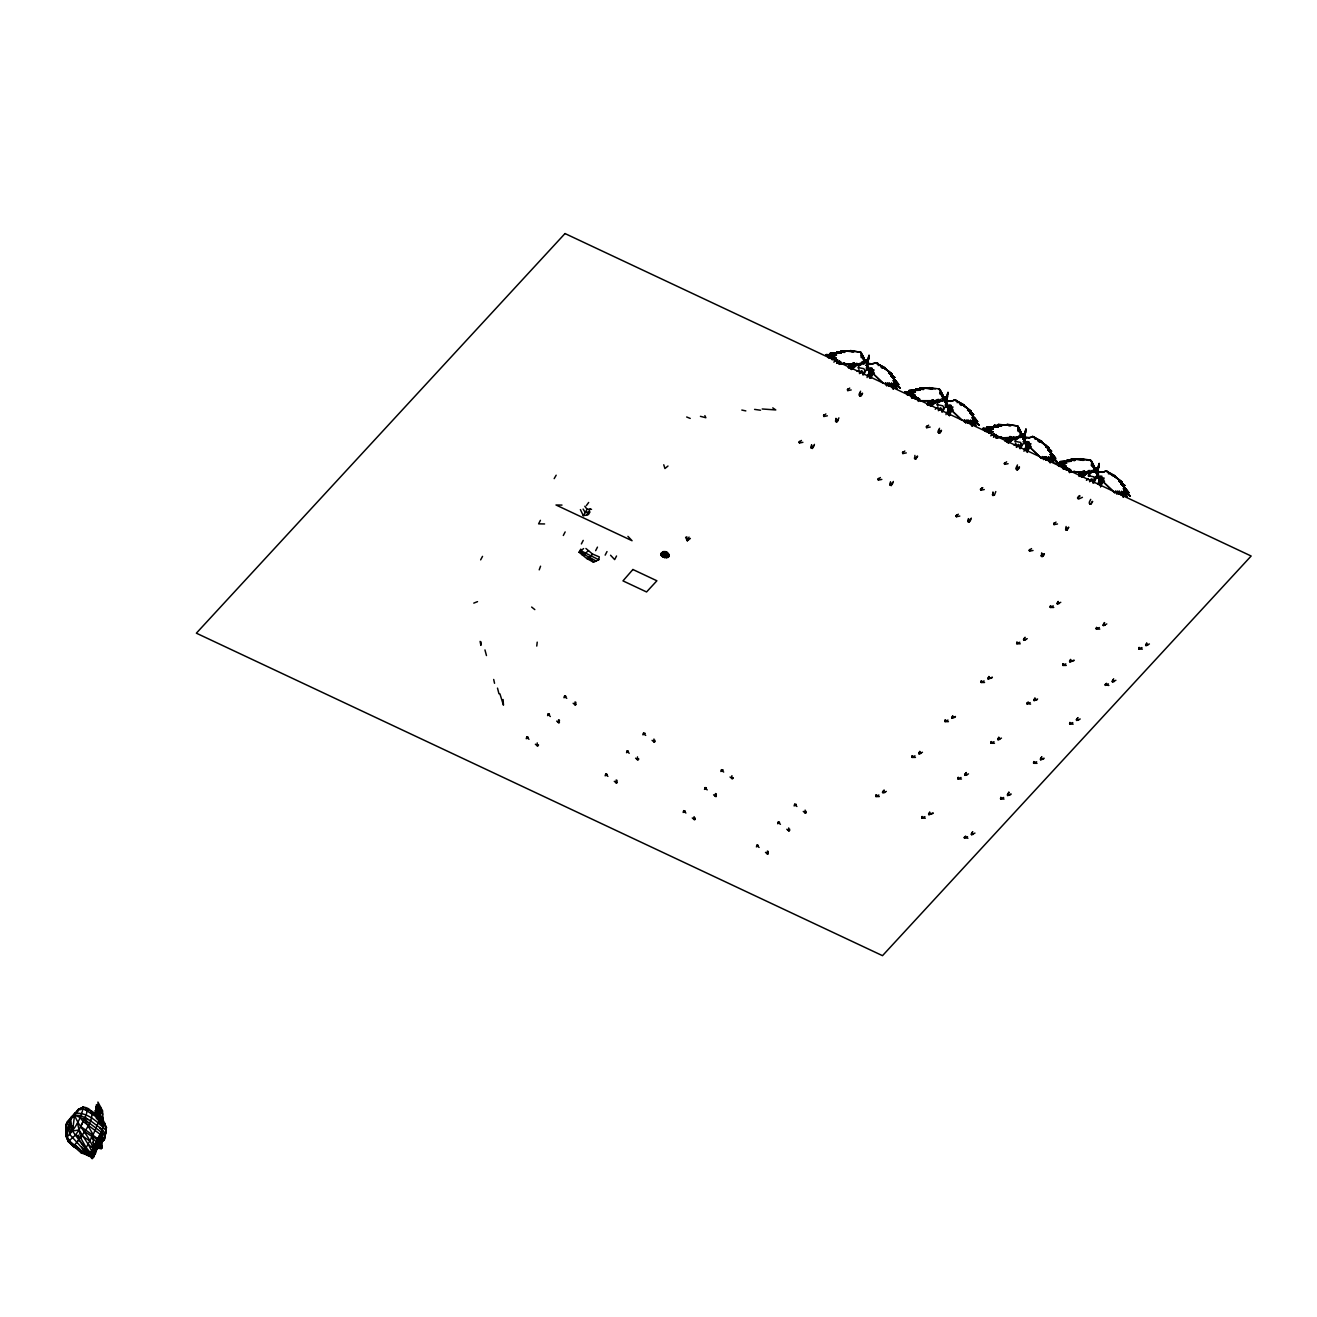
<?xml version="1.0" encoding="UTF-8"?>
<svg xmlns="http://www.w3.org/2000/svg" width="1317" height="1317" viewBox="0 0 1317 1317"><rect width="100%" height="100%" fill="white"/><g stroke="black" fill="none" stroke-linecap="round" stroke-linejoin="round"><path stroke-width="1.5" d="M665.25 551.609C662.369 550.292 659.504 556.202 661.71 554.605C664.986 549.963 671.736 558.26 666.418 551.889M1120.915 494.879L1119.154 491.225L1119.006 494.254L1117.392 491.29L1117.705 493.282L1116.322 492.805L1117.787 493.381L1117.442 491.356L1118.989 494.287L1119.154 491.225L1123.368 497.085L1121.541 491.422L1126.99 496.624L1123.631 491.192L1130.299 496.246L1128.142 493.546M850.008 367.904C852 364.743 847.621 364.002 850.058 364.365M928.929 405.01C930.938 401.833 926.542 401.109 928.979 401.471M1006.912 441.656C1008.904 438.479 1004.525 437.754 1006.962 438.117M1080.138 476.063C1082.13 472.902 1077.734 472.161 1080.17 472.523M86.296 1153.725L81.292 1151.634L81.275 1152.918L88.338 1155.519L91.499 1156.03L93.606 1153.741L93.161 1134.661L99.236 1120.454M849.63 367.706L849.679 364.183M928.551 404.796L928.617 401.273M1006.534 441.442L1006.583 437.919M1079.742 475.865L1079.808 472.342M665.842 551.658C666.221 553.601 658.961 554.161 662.928 552.235M661.348 555.198L662.698 556.893L665.283 552.383L668.987 554.622L668.065 557.354L666.649 552.037M835.801 420.913L837.497 421.522L838.88 417.851M849.037 367.756L849.119 364.216M914.722 458.02L915.743 459.024L917.653 456.275M927.975 404.846L928.057 401.306M992.705 494.665L994.401 495.258L995.784 491.587M1005.941 441.491L1006.023 437.952M1079.166 475.898L1079.249 472.375M1089.768 503.209L1090.789 504.23L1092.715 501.481M94.808 1149.05L97.096 1149.181L97.129 1146.597L100.997 1145.889L101.936 1139.962L100.635 1138.793L101.228 1147.206L100.388 1148.111L96.042 1147.337M802.909 442.314L799.468 442.973L799.6 441.244M827.372 415.81L823.915 416.468L824.047 414.74M851.21 389.947L847.769 390.606L847.901 388.877M881.83 479.421L878.39 480.079L878.521 478.351M906.294 452.9L902.853 453.558L902.985 451.83M930.148 427.054L926.691 427.696L926.822 425.984M959.813 516.066L956.372 516.725L956.504 514.996M984.276 489.545L980.819 490.204L981.725 487.916M1008.114 463.699L1004.673 464.341L1004.805 462.629M1033.038 550.473L1029.581 551.132L1029.713 549.403M1057.485 523.968L1054.044 524.61L1054.176 522.898M1082.426 497.332L1078.771 498.995L1078.03 497.036M666.139 551.741L665.842 557.272L664.641 557.535L665.793 552.58L667.752 556.63L666.567 557.815L666.435 552.432L668.657 554.013L668.46 556.548M664.525 552.218C661.842 553.584 667.867 555.56 667.357 552.992M849.778 365.978L849.037 368.283L849.169 365.813L850.436 368.842M943.202 398.327L942.791 400.714L919.694 400.714L942.774 400.714C944.931 396.565 939.169 394.787 940.503 390.326L939.103 388.976L929.292 387.626M1021.169 434.972L1020.757 437.359L1001.463 437.82L1001.43 436.783L996.195 438.1L997.611 435.795L995.389 436.651L997.611 435.795L996.804 436.948M1080.088 476.145C1080.813 474.795 1078.31 472.935 1079.282 474.811M92.585 1142.333L95.203 1144.44L96.701 1148.473L96.437 1150.251L94.149 1151.601L94.709 1153.84L92.552 1154.877L86.181 1152.474L69.554 1134.283L70.986 1117.656L78.131 1111.12M93.474 1136.801L97.343 1140.028L98.067 1143.979L95.005 1149.511L95.647 1152.836L93.194 1157.429L92.371 1155.075L88.865 1154.943L82.329 1151.47M927.975 405.373L928.09 402.903L930.642 404.994M1006.073 439.549L1006.501 441.59L1006.073 439.549L1004.904 441.228M1079.166 476.441L1079.298 473.972M667.851 554.457L668.098 553.403L666.435 552.547M96.569 1107.054L104.767 1123.401L100.29 1134.398L99.779 1143.288L102.199 1147.617L101.211 1148.704L98.726 1148.358L97.129 1146.597L101.705 1148.161L101.08 1142.251L103.138 1139.88M481.084 641.939L480.886 645.363L480.096 641.379M858.388 367.064L858.322 368.233L859.112 367.361M937.309 404.154L937.243 405.34L938.033 404.451M1015.292 440.8L1015.226 441.985L1016 441.096M1088.451 476.392L1088.517 475.223M859.458 373.633L860.182 371.164M938.379 410.723L939.103 408.254M1016.362 447.368L1017.086 444.899M1089.587 481.775L1090.311 479.306M1016.395 438.413L1016.477 437.162L1015.786 438.775L1012.526 438.676M666.83 557.371L663.603 557.289L665.529 552.498M662.632 552.103C660.13 555.395 669.234 557.996 668.032 553.831M92.141 1158.581L91.499 1156.03L87.893 1155.486L87.976 1154.416L92.141 1158.581L94.248 1156.293C94.314 1139.863 79.596 1129.377 74.592 1115.12L78.296 1109.457L83.333 1107.07C81.193 1118.38 74.773 1129.328 66.574 1137.509L68.286 1141.559L81.275 1152.918L86.198 1147.584L93.161 1134.661L84.173 1119.252L74.592 1115.12L65.85 1124.619L65.883 1135.534L73.439 1146.514C78.921 1139.024 105.64 1109.688 82.642 1106.971M799.468 442.973L799.123 441.821M823.915 416.468L823.586 415.299M847.769 390.606L847.44 389.437M878.39 480.079L878.06 478.911M902.853 453.558L902.524 452.389M926.691 427.696L926.361 426.543M956.372 516.725L956.027 515.556M980.819 490.204L980.49 489.035M1004.673 464.341L1004.344 463.189M1029.581 551.132L1029.252 549.963M1054.044 524.61L1053.715 523.458M1077.899 498.764L1077.569 497.596M860.462 365.089L862.042 362.093L860.462 365.089L860.61 363.229M940.98 399.183L939.383 402.179L939.548 400.319M1018.946 435.828L1017.366 438.824L1017.514 436.964M1092.172 470.251L1090.591 473.247L1090.739 471.371M867.919 362.652L869.055 355.31L867.936 358.603M946.857 395.693L947.993 392.4L947.911 394.458C945.013 402.953 950.15 392.631 946.034 397.388M1024.824 432.355L1025.959 429.046L1024.725 434.791L1024 434.034M1098.032 470.795L1099.185 463.469L1098.049 466.761M100.816 1138.892L100.997 1145.889L102.627 1129.756L90.017 1120.388L80.798 1115.631L74.592 1115.12L72.534 1131.056L85.161 1148.704L90.066 1153.626L92.717 1154.696L95.647 1152.836L92.486 1149.511L93.293 1148.638L88.14 1144.226L79.036 1129.904L86.247 1114.857L87.531 1108.815L84.683 1109.655M1079.726 476.013L1079.907 474.136M664.097 553.107L664.789 551.741M946.841 399.742L946.66 397.882M1024.824 436.388L1025.959 429.046M814.416 444.372L812.359 448.438L810.91 447.566L811.519 444.85M893.338 481.462L891.28 485.529L889.848 484.656L890.44 481.94M971.32 518.108L969.246 522.174L967.814 521.302L968.423 518.585M947.993 392.4L946.66 397.866M99.433 1135.32L95.795 1143.288L97.557 1147.881L94.939 1150.712L97.705 1148.523L97.738 1144.983L96.487 1141.855L92.634 1138.612M872.99 370.867L871.475 373.913L871.689 372.859M951.928 407.957L950.397 411.003L950.611 409.966M1029.894 444.603L1028.363 447.648L1028.577 446.611M1103.119 479.009L1101.588 482.071L1101.802 481.018M536.76 646.071L537.221 642.136M940.519 392.318L942.676 396.582L942.791 400.714L943.416 397.8M667.34 553.173L664.394 552.004L661.118 553.782M867.244 362.257L867.541 360.595L866.323 360.249L867.277 360.512M1024.149 435.993L1024.445 434.347M870.257 373.929L868.183 369.04M949.195 411.019L947.121 406.13M1100.386 482.088L1098.312 477.182L1100.584 480.178M859.573 364.118L858.355 367.278M1016.016 438.314L1015.259 441.014M99.713 1127.961L105.162 1132.916L105.195 1136.67L100.454 1142.926L104.455 1139.435L106.2 1130.612L104.767 1123.401L96.421 1118.067L95.762 1106.543L102.528 1110.857L103.384 1125.87L96.421 1118.067M871.113 371.789L872.364 370.966L870.916 377.765L868.38 375.312L868.874 376.349C871.574 381.798 872.249 372.727 873.994 369.896L869.171 371.871L867.952 375.822M949.442 415.695L952.915 406.986L948.092 408.961C948.833 414.246 946.33 410.575 946.001 414.657M1100.65 486.763L1104.107 478.038L1099.283 480.03L1098.082 483.981M96.635 1147.074L97.705 1148.523L98.067 1143.979L100.553 1146.366L97.656 1146.02L95.384 1148.21L97.096 1149.181M872.216 372.695L872.15 371.048M951.154 409.785L951.088 408.155M1029.12 446.43L1029.054 444.8M1102.51 481.429L1102.28 479.207M103.17 1138.612L104.85 1136.785L106.463 1127.467L103.961 1122.989L106.463 1127.467M668.131 553.831L666.451 552.366M866.833 363.64L868.792 358.504L866.602 363.805M945.03 401.718L946.989 397.421L945.804 401.158M946.215 400.039L945.606 401.175L946.528 399.117M1023.77 437.82L1025.696 432.256L1022.996 438.363M1097.489 470.63L1098.921 466.662L1096.221 472.787M870.29 374.686L870.619 367.756M949.211 411.777L949.557 404.846M1027.194 448.422L1027.523 441.491M1100.419 482.829L1100.749 475.914M867.08 377.551L867.59 375.345L868.858 375.197L869.171 371.871L870.603 373.155M947.483 412.912L948.092 408.961L949.541 410.262M1024.856 449.574L1026.075 445.607L1030.898 443.631L1027.704 451.78M1097.654 483.783L1098.971 483.355L1099.283 480.03L1100.732 481.314M580.781 549.14L579.068 552.284L586.789 558.507L593.506 562.244L598.774 559.741L599.268 556.893L592.452 554.013L585.917 548.481M869.352 373.501L870.981 370.95M948.289 410.591L949.903 408.04M1026.338 444.8L1026.256 447.237L1027.886 444.685M1099.481 481.643L1101.094 479.108M861.4 357.763L862.026 354.372L864.973 360.66L862.026 354.372L861.845 356.133L861.351 355.294L860.989 352.314L850.37 350.52M940.503 390.326L940.042 394.112L940.947 391.462L943.894 397.75L940.947 391.462L940.239 393.339L943.17 397.964M996.212 438.067L1001.463 436.75L1001.48 437.804L1020.774 437.359L1021.136 434.61L1018.222 429.984L1018.93 428.107L1021.877 434.412L1018.93 428.107L1018.304 431.499M1091.233 465.164L1092.155 462.514L1095.086 468.819L1092.155 462.514L1091.53 465.922M1089.85 473.215L1089.686 474.087L1089.686 471.585L1088.994 473.182L1085.751 473.099M867.623 362.224L869.055 355.31M1097.95 469.198L1099.185 463.469M811.832 445.212L811.387 448.323M836.015 419.975L836.295 418.707M860.149 392.845L859.705 395.94L861.351 395.66L862.586 393.339M890.769 482.318L890.325 485.413M939.07 429.951L938.626 433.046L940.272 432.75L941.507 430.429M968.736 518.964L968.291 522.059M992.919 493.727L993.199 492.443M1017.053 466.597L1016.609 469.692L1018.255 469.395L1019.49 467.074M1041.961 553.37L1041.517 556.465L1043.163 556.186L1044.397 553.848M813.462 446.891L813.741 445.607M837.925 420.386L838.205 419.086M861.779 394.524L862.059 393.24M892.399 483.998L892.679 482.697M916.846 457.476L917.126 456.176M940.7 431.63L940.98 430.33M970.366 520.643L970.645 519.342M1018.683 468.276L1018.963 466.975M1043.591 555.05L1043.871 553.766M1068.054 528.545L1068.334 527.244M1091.892 502.682L1092.172 501.382M105.442 1134.052L106.2 1130.612C98.084 1122.38 87.613 1112.009 75.02 1113.293L65.85 1124.619L66.574 1137.509L70.229 1119.878L72.534 1131.056L79.036 1129.904L75.53 1135.024L68.286 1141.559L65.883 1135.534L70.525 1123.681M1023.951 436.536L1023.967 434.511M668.624 554.49L668.657 555.774L666.106 551.988M668.427 556.877L665.743 557.568M1066.144 528.133L1065.98 529.961L1066.935 530.076L1068.861 527.343M812.622 446.726L812.359 448.438M837.069 420.222L836.805 421.917M860.923 394.359L860.659 396.071M891.543 483.833L891.28 485.529M916.006 457.312L915.743 459.024M939.844 431.466L939.581 433.161M969.51 520.478L969.246 522.174M1017.827 468.111L1017.564 469.807M1042.735 554.885L1042.471 556.597M1067.198 528.38L1066.935 530.076M864.89 370.867L862.701 374.851M943.828 407.957L941.639 411.941M1021.794 444.603L1019.605 448.587M1095.02 479.009L1092.83 482.993M535.361 744.22L537.78 746.097L538.538 744.945M556.679 721.107L559.099 722.984L559.429 720.103M573.142 703.278L575.545 705.155L575.875 702.274M614.282 781.31L616.702 783.187L617.031 780.322M635.617 758.197L638.021 760.074L638.794 758.921M652.063 740.368L654.483 742.245L654.944 740.319M692.265 817.972L694.685 819.849L695.129 817.923M713.584 794.842L716.004 796.719L716.333 793.855M730.046 777.014L732.45 778.89L733.223 777.721M871.344 375.065L871.805 373.238M765.49 852.379L767.893 854.256L768.223 851.375M786.809 829.266L789.229 831.142L789.69 829.216M803.255 811.42L805.675 813.297L806.136 811.387M950.265 412.155L950.726 410.328M1028.709 446.99L1027.869 450.002M1101.473 483.224L1101.917 481.396M870.669 377.781L867.59 375.345M949.294 415.629L946.511 412.435M1027.359 452.439L1024.494 449.081L1023.967 451.303M1097.703 483.487L1101.045 485.907L1098.51 483.471L1099.004 484.508M668.41 555.066L666.682 552.317M101.574 1142.777L105.195 1136.67L102.924 1133.328L84.173 1119.252L87.087 1121.738M966.892 775.104L964.637 774.676L966.316 772.503M1015.786 438.775L1016.477 437.162M668.065 557.354L669.02 556.054L665.381 552.3M946.561 399.314C947.73 397.734 944.174 396.516 946.199 397.602M1024.527 435.976C1025.696 434.38 1022.157 433.161 1024.182 434.248M1097.752 470.383C1098.921 468.803 1095.365 467.568 1097.407 468.654M68.912 1139.337L68.286 1141.559L73.439 1146.514M938.725 399.265L937.276 404.368M1089.933 470.334L1088.468 475.421M861.581 353.219C860.133 357.5 866.207 359.574 863.87 363.607L844.559 364.085L844.526 363.048L839.308 364.332L840.707 362.06L838.468 362.949L840.773 362.043L839.9 363.212M1018.485 428.963L1021.399 434.445L1020.774 437.359L1020.659 433.227L1018.749 430.708L1017.893 426.05L1007.275 424.272M1080.483 458.678L1090.311 460.028L1091.711 461.378C1090.246 465.658 1096.32 467.733 1093.983 471.766L1074.688 472.227L1074.639 471.19L1069.42 472.49L1070.836 470.218L1068.614 471.058L1070.836 470.218L1069.42 472.523M1024.214 435.367L1023.589 437.82L1024.149 436.404M1096.814 472.227L1097.028 468.671M665.694 552.975L662.286 553.14M1096.995 472.227L1097.818 470.284M526.257 738.738L527.919 737.026M547.576 715.625L549.238 713.913M564.038 697.796L565.684 696.067M605.178 775.845L606.841 774.116M626.513 752.715L628.16 751.003M642.959 734.886L644.935 733.174M683.161 812.49L684.807 810.762M704.48 789.377L706.142 787.648M720.942 771.532L722.918 769.819M756.386 846.897L758.032 845.185M777.705 823.784L779.368 822.071M794.151 805.955L796.143 804.243M869.648 376.119L869.994 375.032M948.569 413.209L948.915 412.122M1099.761 484.277L1100.502 481.298L1099.432 480.804M1021.58 444.685L1021.301 445.706L1022.338 445.146M1094.806 479.108L1094.526 480.112L1095.563 479.553M850.453 367.278L854.338 363.097L855.82 365.863L851.391 369.55M929.374 404.368L933.259 400.187L934.741 402.969L931.201 406.146M1007.357 441.014L1011.242 436.832L1012.724 439.615L1008.295 443.286M1080.582 475.437L1084.467 471.256L1085.932 474.021L1082.393 477.198M866.915 362.801L867.31 361.632M864.364 373.567L864.94 371.937M943.285 410.657L943.861 409.027M1021.268 447.303L1021.844 445.673M1094.493 481.726L1095.053 480.096M665.003 551.658L661.002 554.556L661.513 552.86M848 367.476L849.169 365.813M926.938 404.566L928.09 402.903M526.438 737.899L526.932 736.845M547.773 714.785L548.251 713.732M564.219 696.94L564.697 695.886M605.359 774.989L605.853 773.935M626.694 751.875L627.172 750.822M643.14 734.046L643.634 732.993M683.342 811.634L683.819 810.581M704.661 788.521L705.155 787.467M721.123 770.692L721.601 769.638M756.567 846.057L757.045 845.004M777.886 822.927L778.38 821.874M794.332 805.099L794.826 804.045M946.479 397.685L945.54 400.911L944.816 400.368L945.474 401.241M539.213 569.849L540.563 566.195M662.171 553.354L665.546 551.609M667.126 553.305L664.723 553.519L664.657 551.872M667.192 553.881L666.912 552.416L667.768 554.556M668.674 555.033C665.974 559.791 656.87 551.099 665.76 551.872M669.052 555.231L668.756 556.696M864.907 361.714L866.224 359.623L867.179 361.517M947.45 401.191L943.943 398.722L945.145 396.73L946.116 398.607M1021.794 435.45L1023.638 433.787M1095.02 469.873L1096.337 467.782L1097.308 469.675M664.608 557.601L662.731 556.4M868.644 363.393L866.339 365.204L868.611 369.353L882.917 383.049L868.611 369.386L866.339 365.221L868.644 363.393L872.595 363.969M961.854 420.09L947.532 406.476L945.26 402.327C947.812 398.87 951.533 402.558 954.71 399.742L963.962 404.747M1025.548 437.129L1023.243 438.956L1025.515 443.105L1041.582 458.481L1025.499 443.121L1023.243 438.973C1025.778 435.515 1029.515 439.203 1032.693 436.388L1041.945 441.393M1098.773 471.535L1096.468 473.363L1098.74 477.511L1114.791 492.904L1098.724 477.544L1096.468 473.379C1099.004 469.889 1102.757 473.708 1105.918 470.795L1115.17 475.799M666.106 553.568L665.151 553.14M1100.485 486.697L1100.979 485.479M102.924 1133.328L93.408 1150.63M90.066 1153.626L91.927 1153.231L93.194 1157.429L95.285 1152.21L93.606 1147.453L95.795 1143.288M882.522 792.39L883.674 790.529M918.64 753.225L919.842 751.563M955.072 717.255L951.993 718.193L952.817 715.806L951.631 717.469M928.551 814.021L929.736 812.359M987.75 678.304L988.952 676.642M964.637 774.676L965.822 773.013M1023.441 639.618L1025.087 637.263M997.66 739.1L998.846 737.438M1056.958 603.285L1058.144 601.622M971.156 834.04L972.786 831.685M1033.779 699.936L1034.932 698.092M1007.275 794.875L1008.904 792.011M1069.47 661.249L1070.655 659.587M1040.265 759.119L1041.895 756.765M1102.987 624.917L1104.617 622.562M1076.384 719.955L1077.536 718.111M1112.075 681.268L1113.705 678.913M1145.576 644.935L1146.778 643.289M73.373 1116.734L74.789 1113.26M97.738 1141.707L98.923 1144.193L102.314 1134.447L101.096 1132.818M664.887 552.597L661.941 556.367L661.315 555.593M835.966 418.329L835.851 421.802M914.903 455.435L914.772 458.892M992.87 492.081L992.755 495.538M1041.632 553.008L1041.517 556.465M1066.095 526.487L1065.98 529.961M69.554 1134.283L73.093 1125.936M77.176 1142.465L77.769 1141.049M95.384 1148.21L97.738 1144.983M96.487 1149.84L95.334 1150.021L96.981 1147.551L95.927 1146.942M93.194 1157.429L94.709 1153.84M665.036 552.218L663.488 551.955L663.142 553.107M893.502 383.049L896.877 388.433L891.444 383.214L893.239 388.927L889.057 383.066L888.876 386.128L887.263 383.132L887.592 385.124L886.209 384.663L887.592 385.124M972.423 420.139L975.815 425.539L970.366 420.304L972.144 426.099L967.979 420.156L967.797 423.218L966.25 420.304L966.513 422.214L965.789 422.856L964.373 419.925L964.456 421.983M1050.39 456.834L1053.765 462.201L1048.316 456.999L1050.143 462.662L1045.928 456.818L1045.78 459.863L1044.216 456.95L1044.562 458.958L1043.113 458.398L1044.48 458.859L1044.167 456.867L1045.78 459.831L1045.961 456.818L1050.126 462.744L1048.348 456.95L1053.765 462.201L1050.406 456.785L1057.074 461.839L1050.143 454.332L1055.559 458.234L1047.953 449.426L1051.493 451.056L1045.747 446.661L1051.493 451.056L1047.789 449.624L1052.25 454.266M864.495 360.71L863.853 363.624L844.576 364.068L844.559 363.015L839.291 364.365M1094.625 468.868L1093.983 471.782L1070.869 471.815M949.59 414.871L947.318 412.419L949.837 414.855L951.302 408.072L950.034 408.879M1027.573 451.517L1025.284 449.064L1027.82 451.501L1029.268 444.718L1028.017 445.525M853.054 364.183C855.309 367.953 854.717 364.513 858.882 365.039L859.573 363.426M934.56 402.031L937.803 402.129L938.494 400.516M80.008 1117.491L83.152 1121.491L100.29 1134.398L97.343 1140.028M863.639 374.291L864.331 372.777M942.577 411.398L943.252 409.867M1020.543 448.043L1021.235 446.512M1093.768 482.45L1094.46 480.919M799.123 442.298L801.427 440.454M823.569 415.777L825.874 413.933M847.424 389.931L849.728 388.087M866.767 363.278L867.459 364.332L867.705 363.443M878.044 479.388L880.349 477.544M902.507 452.883L904.812 451.023M926.345 427.021L928.65 425.177M956.027 516.034L958.332 514.19M980.474 489.529L982.778 487.669M1004.328 463.666L1006.632 461.823M1029.236 550.457L1031.54 548.596M1053.699 523.936L1056.004 522.092M1077.553 498.089L1079.858 496.229M895.659 382.687L893.222 380.613L898.638 384.531L890.901 375.888L894.605 377.353L888.563 372.991L892.152 374.11L883.674 367.492L892.169 374.094L888.745 372.662L894.589 377.32L891.049 375.674L898.655 384.498L893.239 380.58L900.169 388.087L893.486 383.082L896.877 388.466L891.411 383.263L893.222 388.992L889.024 383.066L888.876 386.095L887.312 383.198L887.658 385.223L886.209 384.63L887.658 385.223M974.596 419.777L972.16 417.719L977.56 421.621L969.822 412.978L973.526 414.46L967.501 410.097L971.073 411.2L962.595 404.599L971.09 411.184L967.666 409.752L973.526 414.411L969.987 412.781L977.576 421.605L972.176 417.687L979.107 425.193L972.407 420.189L975.798 425.556L970.333 420.353L972.176 426.017L967.962 420.156L967.814 423.185L966.201 420.222L965.723 422.806M689.054 537.073L687.309 540.793L685.597 537.27M83.152 1121.491L80.732 1126.529L98.248 1139.057L99.779 1143.288L98.923 1144.193M1101.045 485.907L1102.494 479.125L1101.242 479.931M664.624 552.218L661.299 554.078L661.315 555.313M668.954 555.412L668.328 553.947M668.345 557.075L667.538 557.552M540.431 520.314L538.587 523.853L544.596 523.952M563.314 535.476L565.158 531.92M581.373 543.937L583.217 540.398M595.646 550.671L597.474 547.115M605.162 555.132L607.005 551.576M616.537 555.988L614.66 559.61L610.545 555.231M918.229 401.422L919.645 399.15L917.406 400.006L919.645 399.15L918.822 400.302M943.219 398.327L944.19 397.553M1021.202 434.972L1022.157 434.198M867.162 363.13L867.689 362.142M1018.025 430.758L1018.485 426.971M1094.361 469.017L1091.908 465.345L1091.711 461.378M480.639 559.857L482.532 556.367M537.023 745.751L537.237 742.903M558.359 722.638L558.573 719.773M574.805 704.793L575.019 701.945M615.961 782.841L616.175 779.993M637.28 759.728L637.494 756.88M653.726 741.899L653.956 739.035M864.528 363.607L864.989 362.751M693.927 819.487L694.141 816.639M715.246 796.373L715.477 793.525M731.709 778.545L731.923 775.68M943.449 400.697L943.91 399.858M767.153 853.91L767.367 851.045M788.471 830.78L788.702 827.932M804.934 812.951L805.148 810.103M1021.416 437.359L1021.893 436.503M1094.641 471.766L1095.102 470.91M1021.136 445.887L1020.691 442.43L1016.345 441.574M1094.361 480.31L1093.917 476.836L1089.571 475.98M81.292 1151.634L88.338 1155.519L93.293 1148.638M85.161 1148.704L85.621 1147.914L83.745 1150.251L81.753 1147.189M939.383 402.179L940.618 400.055M1017.366 438.824L1018.601 436.701M1090.591 473.247L1091.826 471.124M554.177 478.631L556.169 475.207M580.385 509.597L583.299 515.655L586.575 515.128L590.148 509.103L591.531 509.333M583.299 515.655L587.086 509.284L590.148 509.103M860.577 391.215L859.161 394.063L859.705 395.94M939.515 428.305L938.083 431.153L938.626 433.046M1017.481 464.95L1016.066 467.798L1016.609 469.692M1090.706 499.373L1089.291 502.221L1089.834 504.098M1085.735 473.379C1085.29 477.445 1083.134 470.021 1082.986 473.297M868.594 363.673C872.298 366.422 876.381 359.887 878.916 364.611L885.04 367.657M952.866 400.895L954.71 399.742M1025.499 437.425L1029.334 437.935L1032.693 436.388M1104.058 471.947L1105.918 470.795M592.452 554.013L590.773 556.597L586.789 558.507L591.827 559.495L593.506 562.244M884.168 790.035L882.489 792.192L884.744 792.636M1008.904 792.538L1007.637 795.6L1010.699 794.661M1078.03 717.6L1076.351 719.773L1078.59 720.201M850.519 366.636L853.153 362.652M929.44 403.726L932.074 399.742M1007.423 440.388L1010.057 436.388M1080.648 474.795L1083.282 470.795M1085.85 473.544C1089.389 473.379 1089.044 473.346 1089.702 472.26M870.981 376.267L869.566 377.847L871.36 376.81M949.903 413.357L948.503 414.954L950.281 413.9M878.209 365.599L879.624 364.661M957.13 402.689L958.562 401.751M1035.113 439.335L1036.528 438.413M1108.321 473.758L1109.754 472.819M586.345 505.646L588.683 502.452M858.882 365.039L855.622 364.941M919.793 751.381L919.003 753.95L920.863 753.472M988.919 676.461L988.112 679.029L992.096 677.794M1024.593 637.774L1023.803 640.342L1025.663 639.864M1058.111 601.441L1057.321 604.009L1059.164 603.532M929.703 812.161L928.913 814.746L932.897 813.511M998.813 737.24L998.023 739.825L999.866 739.347M1070.622 659.405L1069.832 661.974L1073.816 660.739M1104.14 623.073L1103.333 625.641L1105.193 625.163M972.308 832.196L971.518 834.764L973.362 834.287M1041.418 757.275L1040.628 759.843L1043.69 758.905M1113.227 679.424L1112.437 681.992L1114.281 681.515M1146.728 643.091L1145.938 645.659L1147.798 645.182M96.24 1149.297L97.573 1147.601L94.264 1151.107M579.068 552.284L583.612 548.563M850.881 367.295L851.852 366.077M1007.785 441.047L1008.756 439.812M935.218 409.241L936.815 407.677M1086.41 480.31L1088.007 478.746M83.333 1107.07L78.296 1109.457L66.969 1122.018L69.11 1127.154M1034.964 698.273L1034.141 700.66L1037.203 699.722M944.47 397.471L945.194 398.672M1095.662 468.523L1096.188 469.115M876.118 794.826L875.986 796.555L879.328 796.571M912.237 755.678L912.105 757.407L915.447 757.407M945.227 719.905L945.096 721.634L948.438 721.65M981.346 680.757L981.214 682.486L984.556 682.486M1017.037 642.07L1016.905 643.799L1020.247 643.799M1050.538 605.738L1050.406 607.466L1053.748 607.466M922.13 816.458L921.999 818.186L925.341 818.203M958.266 777.31L958.134 779.038L961.476 779.038M991.24 741.537L991.108 743.265L994.467 743.282M1063.049 663.686L1062.918 665.431L1066.276 665.431M1096.567 627.369L1096.435 629.098L1099.777 629.098M1000.854 797.328L1000.722 799.057L1004.064 799.057M1033.845 761.555L1033.713 763.3L1037.055 763.3M1069.964 722.407L1069.832 724.136L1073.19 724.136M1139.172 647.388L1139.04 649.116L1142.382 649.116M1011.39 438.841L1010.518 439.796L1011.341 440.339L1009.958 437.935M852.247 367.278L856.857 363.212M931.168 404.368L934.132 401.306M1009.151 441.014L1013.761 436.948M1082.376 475.421L1088.665 470.515M79.794 1110.05L80.699 1109.079M70.871 1126.397L68.385 1129.081L65.85 1124.619M84.123 1132.225L84.7 1131.599L92.157 1136.637L91.334 1137.526M76.386 1148.325L73.11 1146.119L73.785 1145.395M81.769 1136.719L82.444 1135.995L89.902 1141.032M96.421 1145.757L98.067 1143.979M87.893 1155.486L88.799 1154.499L92.371 1155.075M90.922 1152.21L91.828 1151.223L88.14 1144.226M94.495 1145.774L96.701 1148.473M96.47 1148.111L97.507 1146.975M94.1 1153.494L95.285 1152.21L92.717 1154.696M93.77 1154.861L96.437 1150.251L95.795 1147.93M852.725 368.612L855.82 365.863L853.416 365.994M931.662 405.702L934.741 402.969L932.337 403.084M1009.629 442.347L1012.724 439.615L1010.32 439.73M1082.854 476.77L1085.932 474.021L1083.545 474.153M668.74 555.692L669.118 555.428M1088.797 475.964L1089.966 474.943M598.774 559.741L586.098 553.37L582.344 555.165L588.551 550.802M853.367 364.332L854.519 363.146M931.992 401.29L933.457 400.236M1010.271 438.067L1011.423 436.882M1083.479 472.49L1084.648 471.288M854.239 365.171L855.227 364.183M937.177 402.36C932.288 403.825 932.387 402.162 937.457 399.463M1012.131 437.935L1011.143 438.907L1012.23 439.713M1084.368 473.313L1085.356 472.342M1011.341 440.339L1016.164 438.248M661.15 553.354L664.657 552.202M661.183 553.996L665.332 552.465M663.389 552.547C661.743 554.687 667.637 556.531 667.686 553.897M857.087 371.361L857.976 370.505M668.855 555.758L666.879 557.042M936.025 408.468L936.914 407.595M1013.991 445.113L1014.88 444.241M1087.216 479.52L1088.105 478.664M947.582 400.483L945.277 402.311L947.532 406.459L961.838 420.139M1050.11 606.989L1053.32 605.919M1016.592 643.322L1019.819 642.252M980.918 682.008L984.128 680.938M944.783 721.156L948.01 720.103M911.792 756.929L915.019 755.859M875.673 796.077L878.9 795.024M1096.139 628.621L1099.349 627.55M1062.621 664.953L1065.832 663.883M1030.585 704.118L1026.931 703.64L1030.157 702.57M990.812 742.788L994.022 741.734M957.821 778.561L961.048 777.491M921.702 817.709L924.913 816.655M1138.728 648.639L1141.954 647.569M1108.865 685.449L1105.226 684.972L1108.437 683.902M1069.536 723.659L1072.746 722.589M1033.417 762.823L1036.627 761.753M1000.426 798.579L1003.636 797.509M967.946 838.221L964.307 837.744L967.518 836.674M1050.439 605.935L1050.406 607.466M1016.922 642.268L1016.905 643.799M981.231 680.955L981.214 682.486M945.112 720.119L945.096 721.634M912.121 755.876L912.105 757.407M876.003 795.04L875.986 796.555M1096.452 627.567L1096.435 629.098M1062.951 663.9L1062.918 665.431M1027.26 702.587L1026.931 703.64M991.141 741.751L991.108 743.265M958.15 777.507L958.134 779.038M922.032 816.672L921.999 818.186M1139.057 647.602L1139.04 649.116M1105.539 683.918L1105.226 684.972M1069.865 722.605L1069.832 724.136M1033.73 761.769L1033.713 763.3M1000.755 797.526L1000.722 799.057M964.62 836.69L964.307 837.744M1027.244 704.118L1027.622 702.916M1105.523 685.449L1105.918 684.247M964.604 838.221L964.999 837.019M865.318 359.887L863.853 363.624L863.754 359.475L861.581 355.228M869.319 364.15L866.339 365.204L874.406 373.106M948.256 401.257L945.277 402.311L953.343 410.196M1026.223 437.902L1023.243 438.956L1031.31 446.842M1099.448 472.309L1096.468 473.363L1104.535 481.265M667.982 466.037L664.937 468.539L663.768 464.769M1019.77 435.301L1021.333 435.45M866.339 365.221L868.265 363.821M945.26 402.311L947.203 400.911M1023.243 438.956L1025.169 437.557M1096.452 473.379L1097.901 472.029M928.88 403.94L929.835 404.105M1080.088 474.993L1081.833 476.046M690.371 538.423L687.309 540.793L686.783 536.743M1024.494 449.081L1025.713 449.311L1026.075 445.607L1027.507 446.907M868.529 366.011L866.207 368.118L868.084 366.702M947.466 403.101L945.129 405.208L947.005 403.809M1025.433 439.746L1023.111 441.87L1024.972 440.454M1098.658 474.169L1096.32 476.277L1098.197 474.861M839.472 360.809L836.591 363.36L839.456 360.842M942.643 398.985L943.943 398.722M1093.851 470.037L1098.641 472.26M833.809 362.093L837.563 359.87L835.587 360.463M990.713 435.828L994.467 433.622L992.31 434.692M1096.781 477.544L1095.382 476.836M71.283 1117.063L75.53 1114.116M1057.271 603.828L1060.761 602.313M1023.753 640.161L1027.26 638.646M988.063 678.848L992.359 677.152M951.944 718.012L955.451 716.481M1103.3 625.46L1106.79 623.945M918.953 753.768L922.46 752.254M1069.783 661.793L1074.079 660.097M882.834 792.933L886.341 791.418M1034.092 700.479L1037.598 698.965M997.973 739.644L1001.463 738.113M1145.889 645.478L1149.395 643.964M964.982 775.4L968.489 773.886M1112.388 681.811L1115.878 680.296M928.864 814.565L933.16 812.869M1076.697 720.498L1080.203 718.983M1040.578 759.662L1044.068 758.148M1007.587 795.419L1011.077 793.904M971.469 834.583L974.959 833.068M943.729 397.322L944.668 397.306M1078.574 496.262L1079.71 495.587M100.635 1138.793L101.705 1141.576L103.829 1140.324L105.195 1136.67L101.475 1138.3L102.199 1147.617M864.413 371.97L865.45 371.41M943.334 409.06L944.371 408.5M866.668 370.028L867.491 369.616L866.421 369.814M945.606 407.118L946.413 406.706L945.343 406.92M1023.572 443.763L1024.396 443.352L1023.309 443.566M1096.798 478.186L1097.604 477.758L1096.534 477.972M875.789 362.652L871.278 364.019M1028.231 701.961L1027.112 703.377M1106.527 683.293L1105.391 684.708M965.608 836.065L964.472 837.48M835.406 360.94L837.546 359.903L835.554 360.529M1065.552 469.066L1067.692 468.029L1063.165 469.115L1067.675 468.062L1065.535 469.099M664.789 551.872C656.426 557.058 675.061 555.231 665.579 553.387M668.46 556.433L664.723 557.305L662.072 555.527M663.817 552.547C661.908 555.017 669.727 555.609 666.748 552.58M859.112 364.579L859.161 364.941M93.523 1152.293L95.219 1151.568L93.935 1151.486M94.149 1151.601L95.828 1150.91L95.318 1149.988M473.774 603.12L477.528 601.639M844.493 351.211L851.605 351.277L841.217 350.816L844.609 352.413L837.316 351.82L841.053 353.154L834.846 353.433M923.415 388.301L930.526 388.383L920.139 387.922L923.546 389.503L916.237 388.91L919.99 390.244L913.784 390.523M1001.397 424.947L1008.509 425.029L998.121 424.568L1001.513 426.148L994.22 425.556L997.957 426.889L991.75 427.169M1074.623 459.37L1081.718 459.435L1071.347 458.975L1074.738 460.555L1067.445 459.962L1071.182 461.312L1060.037 461.691L1066.589 463.222L1056.201 462.794L1064.762 464.753C1053.863 465.115 1059.576 467.568 1066.309 466.284L1062.144 467.782L1066.342 466.234L1057.995 465.543L1064.778 464.703M851.177 368.875L852.132 368.546M930.098 405.965L931.053 405.636M1008.081 442.627L1009.036 442.282M1081.306 477.034L1082.245 476.705M832.015 359.623L836.18 358.142L828.426 357.664L834.665 356.545L826.088 354.635L829.611 354.652M910.952 396.713L915.117 395.232L906.771 394.507L913.586 393.635M988.919 433.359L993.084 431.877L984.754 431.153L991.569 430.28M1108.601 473.346L1113.77 475.157M586.575 515.128L588.436 514.552L589.983 511.934L585.192 512.478L583.135 509.053M832.048 359.508L836.213 358.076L827.866 357.384L834.632 356.594M910.969 396.598L915.15 395.166L907.364 394.721L913.57 393.684L905.009 391.725L915.397 392.12L908.829 390.655L920.056 389.98L916.27 388.844L923.711 389.124L920.155 387.906L930.526 388.383M988.952 433.244L993.117 431.811L985.346 431.367L991.536 430.33L982.992 428.371L993.38 428.766L986.812 427.301L998.023 426.626L994.236 425.49L1001.677 425.77L998.121 424.551L1008.509 425.029M85.687 1109.144L92.174 1111.383L99.664 1117.244M911.973 398.063L916.484 396.977L911.94 398.096M859.441 367.822L863.787 368.678L865.549 371.081M938.362 404.928L942.725 405.784L944.487 408.171M663.801 552.366L665.628 552.202M662.451 552.284L663.488 551.955M666.896 556.663L667.735 556.515M78.296 1109.457L83.465 1108.618L99.648 1119.055M868.347 364.266L866.981 364.332M947.269 401.356L945.902 401.422M1025.235 438.001L1023.885 438.067M1098.46 472.408L1097.11 472.474M1101.407 472.177L1102.773 472.029M946.133 406.36L948.701 408.978M851.523 351.54L841.217 350.816L844.773 352.034L837.332 351.754L841.119 352.89L829.908 353.565L836.46 355.063L826.088 354.635L830.105 356.067M1074.623 460.324L1067.445 459.962L1071.248 461.049L1060.037 461.707L1066.589 463.189L1056.201 462.794L1060.251 464.16M947.516 400.763L951.516 401.076M1028.149 437.82L1029.482 437.721M834.797 353.17L829.908 353.549L831.702 354.043M868.858 375.197L869.796 375.888M913.735 390.276L908.845 390.639L915.381 392.153L905.009 391.725L909.026 393.157M947.779 412.287L948.717 412.995M991.701 426.922L986.812 427.284L993.364 428.799L982.992 428.371L987.009 429.803M1025.762 448.932L1026.7 449.64M1064.926 461.329L1060.037 461.691L1068.811 461.493L1071.248 461.049L1067.428 459.929L1071.165 459.995M1098.971 483.355L1099.925 484.047M950.018 401.356L951.351 401.29M1102.543 472.342L1098.724 471.832M834.896 353.318L829.908 353.549L841.119 352.89L837.299 351.771L844.493 352.166M913.817 390.425L908.845 390.639L920.056 389.98L916.22 388.877L919.99 390.244L916.22 388.877M991.8 427.07L986.812 427.284L998.023 426.626L994.203 425.523L1001.397 425.901M859.902 352.166L851.836 350.915M1016.806 425.918L1008.74 424.65M852.033 352.182L853.811 352.166M930.971 389.272L932.749 389.256M1008.937 425.918L1010.715 425.901M1082.162 460.324L1083.94 460.308M663.324 552.119L665.283 552.004M837.316 351.82L841.036 351.837M561.997 505.086L555.988 504.987L632.061 540.727L627.946 536.348M919.957 388.927L916.27 388.844L923.431 389.256M883.509 367.706L885.024 367.838M968.341 409.241L962.595 404.599M994.236 425.49L998.006 425.638M1046.307 445.887L1040.578 441.244L1051.46 451.122L1047.789 449.624L1051.46 451.122L1048.595 448.587M1067.428 459.929L1071.182 461.312L1067.445 459.962L1074.902 460.193L1071.347 458.958L1081.652 459.682M1119.532 480.31L1113.787 475.651L1122.265 482.252L1118.693 481.149L1124.685 485.529L1121.014 484.047L1125.475 488.689M841.217 350.799L851.605 351.277M1071.347 458.958L1081.718 459.435M844.576 351.013L851.358 351.376L850.272 350.668M920.155 387.906L930.461 388.63M998.121 424.551L1008.427 425.276M1074.705 459.172L1081.471 459.534L1080.401 458.826M923.464 388.054L930.279 388.466L929.193 387.774M1001.43 424.7L1008.262 425.111L1007.176 424.42M867.788 363.871L863.524 361.023L864.429 361.714M1024.692 437.606L1020.428 434.775M762.181 408.978L775.779 409.949L772.766 407.875M833.266 354.75L836.476 355.03M962.447 404.796L963.962 404.928M1040.414 441.442L1041.928 441.574M1113.639 475.849L1115.153 475.997M754.592 409.389L760.518 410.229M875.476 363.064L883.641 366.999M954.413 400.154L962.579 404.105M1032.38 436.8L1040.545 440.751M1105.605 471.223L1107.613 471.963M1088.649 460.374L1081.965 459.073M664.13 552.844L665.167 553.025M664.92 556.498L665.941 556.663M564.499 696.166L565.948 696.594M548.053 714.012L549.502 714.423M643.42 733.273L644.869 733.684M626.974 751.102L628.423 751.53M526.718 737.125L528.166 737.553M721.403 769.918L722.852 770.33M704.957 787.747L706.406 788.175M794.628 804.325L796.077 804.753M605.655 774.215L607.104 774.643M778.166 822.154L779.615 822.582M683.622 810.86L685.07 811.288M756.847 845.284L758.296 845.695M863.968 362.076L865.269 362.323M944.19 399.413L942.906 399.183L944.157 399.874M1020.873 435.828L1022.173 436.059M1095.398 470.465L1094.098 470.235L1096.732 471.963M860.511 395.89L859.244 395.133M939.433 432.98L938.165 432.239M836.657 421.753L835.39 420.996M1017.415 469.642L1016.148 468.885M915.595 458.843L914.311 458.086M812.21 448.257L810.926 447.517M993.561 495.488L992.294 494.731M891.132 485.364L889.864 484.607M1066.786 529.895L1065.519 529.154M969.114 522.009L967.83 521.252M1042.323 556.416L1041.056 555.659M741.817 410.048L745.817 410.904M930.773 388.005L935.235 388.976M870.767 372.184L871.953 372.448M949.689 409.274L950.874 409.538M1027.672 445.92L1028.857 446.183M1100.897 480.326L1102.082 480.59M94.248 1156.293L93.606 1153.741L90.593 1153.066L86.198 1147.584L80.93 1138.398L77.489 1122.957M869.78 371.888L867.804 369.204M1026.667 445.623L1025.268 443.072M1096.666 472.309L1094.855 470.943L1096.551 471.93M100.388 1148.111L96.602 1147.156L99.17 1147.864M849.679 366.11L851.72 367.904M1079.808 474.268L1081.027 475.174M700.43 416.337L705.846 417.736L704.875 415.629M97.129 1146.597L100.816 1147.65M663.85 556.433L666.896 556.795L663.768 556.663L661.381 553.996M97.656 1146.02L101.228 1147.206L100.734 1139.814M965.131 421.753L966.513 422.214L965.147 421.72M1006.863 441.722L1006.682 439.713L1008.624 441.639M104.455 1139.435L101.475 1138.3L100.833 1135.633L105.162 1132.916L101.211 1136.192L101.442 1137.444M894.605 377.353L890.901 375.888L894.556 377.37L888.843 372.925L894.589 377.32L891.049 375.674L898.638 384.515L895.544 380.366M973.526 414.46L969.822 412.978L973.493 414.476L967.765 410.015L973.526 414.411L969.987 412.781L977.576 421.605L974.465 417.456M686.667 416.995L690.223 418.427M565.075 697.072L566.771 698.306M643.997 734.162L645.709 735.396M721.979 770.807L723.675 772.042M795.205 805.23L796.9 806.465M548.629 714.901L550.358 716.514M627.55 751.991L629.246 753.242M705.533 788.653L707.229 789.887M778.759 823.059L780.454 824.294M527.294 738.014L529.006 739.265M606.232 775.12L607.927 776.355M684.198 811.766L685.91 813.001M757.423 846.173L759.119 847.407M1040.578 441.244L1049.073 447.846L1045.649 446.397L1048.562 448.62M863.277 361.237L864.38 362.652M942.198 398.327L943.318 399.742M1020.181 434.972L1021.284 436.388M584.057 554.457L596.14 560.993M869.302 372.645L870.372 373.139M948.24 409.752L949.31 410.229M1094.855 470.943L1095.365 471.14M943.285 398.524L942.445 398.129L943.351 398.804M1094.493 469.576L1093.653 469.181L1094.542 469.856M1090.015 460.324L1091.563 461.641M938.823 389.272L940.354 390.573M1051.493 451.105L1047.953 449.426L1055.559 458.234L1050.126 454.365L1052.563 456.423M73.11 1146.119L76.468 1147.716M806.037 812.573L804.703 811.881M732.812 778.166L731.495 777.474M654.845 741.52L653.512 740.812M575.908 704.414L574.591 703.722M789.591 830.401L788.257 829.71M716.366 795.995L715.032 795.303M638.383 759.349L637.066 758.658M559.462 722.259L558.145 721.551M768.255 853.531L766.938 852.823M695.047 819.108L693.713 818.417M617.064 782.463L615.73 781.771M538.143 745.373L536.809 744.681M665.25 553.288L664.344 552.317M663.933 556.186L661.71 554.605M663.603 557.338L661.216 554.161M581.67 551.066L586.098 553.37M1090.196 460.045L1091.052 460.489M1016.987 425.638L1017.827 426.082M939.005 388.992L939.861 389.437M860.083 351.886L860.923 352.33M86.181 1152.474L89.457 1154.285M1106.873 471.058L1107.844 471.618M1033.647 436.651L1034.635 437.195M955.681 400.006L956.652 400.549M876.743 362.916L877.731 363.459M83.86 1149.939L86.856 1151.651M92.552 1154.877L88.799 1154.499M75.53 1135.024L80.93 1138.398M103.384 1125.87L95.417 1113.293L95.268 1110.708L99.796 1113.606M95.417 1113.293L102.94 1118.117M69.735 1141.312L80.88 1150.12M1038.026 441.129L1039.475 442.084M960.06 404.484L961.509 405.438M881.139 367.377L882.571 368.348M1022.14 436.734L1023.507 437.557M1121.821 483.01L1118.956 481.067L1124.718 485.479L1121.014 484.047L1124.718 485.512L1121.821 483.01L1124.685 485.529M1091.283 479.684L1093.028 480.985M1018.057 445.278L1019.819 446.562M940.091 408.632L941.836 409.916M861.153 371.542L862.915 372.826M666.583 552.712L668.888 555.511M1053.979 459.633L1057.074 461.839L1054.901 459.172M976.012 422.987L979.107 425.193L976.934 422.527M897.075 385.897L900.169 388.087L897.996 385.437M1122.282 482.252L1113.902 475.865L1122.282 482.236L1118.874 480.82L1121.771 483.026M1127.237 493.99L1130.299 496.246L1123.368 488.739L1128.768 492.657L1121.179 483.833L1124.718 485.479L1121.179 483.833L1128.768 492.657L1123.352 488.772L1125.788 490.846M1046.455 445.673L1040.677 441.458L1049.056 447.829M968.472 409.027L962.711 404.796L971.09 411.184M1084.517 473.429L1085.455 474.12M933.325 402.376L934.263 403.051M854.404 365.27L855.326 365.961M892.152 374.094L883.773 367.706L889.403 372.151M91.252 1111.581L95.779 1115.038M1113.787 475.651L1119.631 480.129M883.674 367.492L889.502 371.97M85.045 1117.326L88.091 1119.664M1091.628 478.795L1092.6 479.553M1018.403 444.372L1019.374 445.146M940.42 407.727L941.408 408.484M861.499 370.637L862.47 371.394M531.64 607.055L534.817 609.606M1112.98 476.128L1110.198 473.807M1039.755 441.722L1036.973 439.384M961.772 405.076L958.99 402.739M882.851 367.97L880.069 365.649M932.288 401.422L933.16 402.261M75.085 1144.736L82.312 1151.799M667.571 553.354L668.69 554.556M1094.773 478.17L1095.678 479.223M1021.548 443.747L1022.453 444.817M95.268 1110.708L103.187 1122.397M1090.789 504.23L1089.357 503.292M84.354 1146.366L79.283 1140.176L78.18 1135.056M65.883 1135.534L67.908 1138.069M1005.431 439.763L1007.801 440.767M848.527 366.011L850.897 367.015M96.273 1115.384L100.191 1120.471M1094.476 466.844L1092.155 462.514M1093.736 469.527L1094.509 470.811M1021.251 432.437L1018.93 428.107M943.285 395.791L940.947 391.462M864.347 358.685L862.026 354.372M584.797 506.271L587.086 509.284M1123.599 491.241L1126.99 496.624L1121.541 491.422L1123.335 497.151M1017.695 426.329L1018.337 427.218M860.791 352.594L861.433 353.483M91.828 1151.223L93.606 1153.741M95.762 1106.543L99.713 1112.239M1096.896 471.437L1097.588 472.49M1023.671 437.03L1024.363 438.084M945.688 400.384L946.396 401.422M99.944 1116.207L95.96 1109.819L102.71 1114.149L96.437 1104.617L96.767 1110.346M1089.653 480.442L1090.229 481.413M1016.444 446.035L1017.004 447.006M938.461 409.389L939.037 410.361M859.54 372.299L860.1 373.271M864.248 360.874L861.499 355.458L861.12 357.006M100.29 1134.398L101.705 1141.576M102.528 1110.857L97.935 1102.066L98.479 1111.433M886.868 385.766L885.436 382.803L886.802 385.716M1095.711 469.313L1094.806 468.671L1093.983 471.782L1093.867 467.634L1091.711 463.37M1084.467 471.256L1084.895 472.375M1011.242 436.832L1011.686 437.952M933.259 400.187L933.704 401.306M854.338 363.097L854.782 364.216M1102.625 477.775L1102.955 478.664M1029.729 444.257L1029.005 442.117M951.747 407.611L951.022 405.471M872.825 370.521L872.101 368.381M931.794 402.228L931.58 401.323M499.917 693.829L503.456 705.171L503.11 699.541M1025.202 443.648L1026.437 445.623L1026.997 444.998M484.952 649.923L486.467 655.553M497.497 688.116L498.962 693.763M493.694 679.457L494.55 683.293M101.491 1140.423L101.821 1142.3M660.969 554.852L660.969 553.815M100.701 1144.852L101.211 1148.704M1099.547 479.19L1100.222 479.404M948.355 408.122L949.014 408.336M869.418 371.032L870.093 371.246M1093.703 481.808L1093.851 483.059M1020.477 447.401L1020.626 448.653M942.495 410.739L942.659 412.007M863.573 373.649L863.722 374.901M95.203 1144.44L95.384 1146.926M943.565 407.101L943.663 408.352M864.643 370.011L864.742 371.262M100.849 1112.964L100.504 1107.004L98.133 1105.49L99.532 1108.947L100.355 1123.368M1015.851 443.352L1015.917 444.553M937.869 406.706L937.934 407.908M858.947 369.616L859.013 370.818M964.357 419.893L964.456 421.95M1101.868 476.161L1101.901 477.544M1028.643 441.755L1028.692 443.138M950.66 405.093L950.709 406.492M871.739 368.003L871.788 369.402M928.617 403.2L928.534 404.945L928.715 403.068M100.487 1137.131L99.779 1143.288L101.277 1136.275L100.487 1137.131M1025.943 430.066L1025.795 431.005L1025.959 430.066M101.919 1134.513L101.211 1136.192L101.919 1134.513M584.122 554.441L580.369 551.675L584.122 554.441M632.901 569.504L622.974 580.879L646.565 591.959L656.887 580.781L632.901 569.504M994.549 435.96L993.479 437.145L996.376 434.544L994.549 435.96M565.009 233.553L196.365 633.181L882.505 955.665L1251.15 556.021L565.009 233.553M918.41 397.899L914.755 398.969L918.393 397.932M1069.602 468.951L1065.963 470.021L1069.585 469M1044.48 458.859L1043.706 459.452L1043.113 458.365L1044.562 458.958M841.053 353.154L837.299 351.771L841.053 353.154M997.957 426.889L994.22 425.556L997.957 426.889M1128.768 492.673L1125.541 488.591L1128.768 492.69M1055.543 458.25L1052.316 454.184L1055.543 458.267M1116.981 493.908L1115.565 490.961L1116.931 493.875M1043.772 459.501L1042.34 456.538L1043.706 459.452"/></g></svg>
